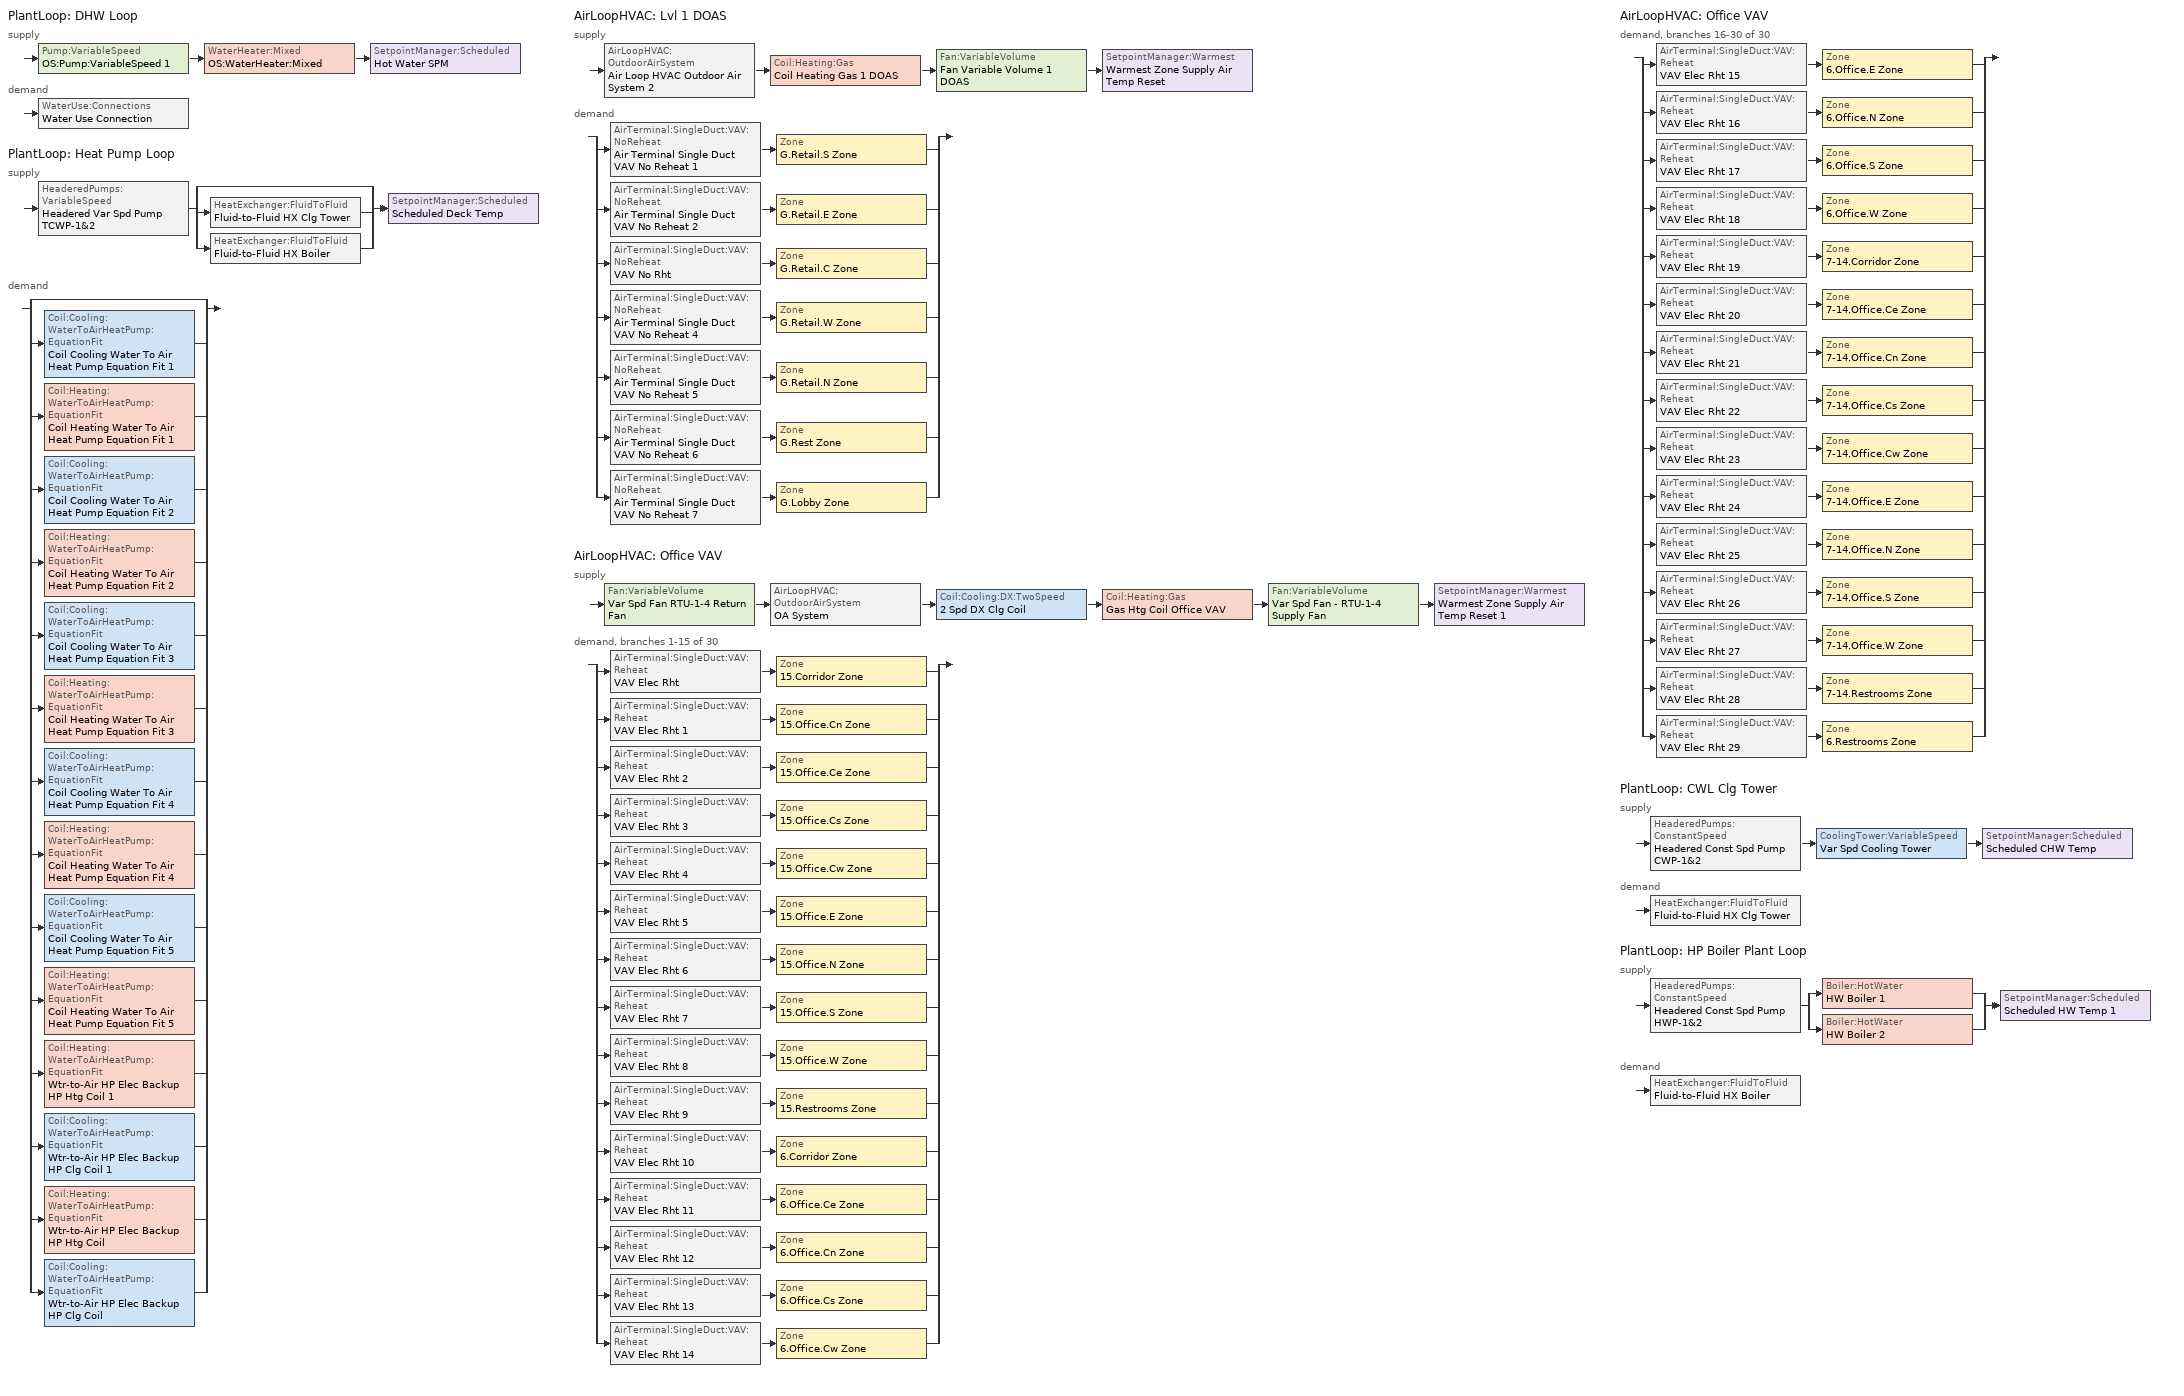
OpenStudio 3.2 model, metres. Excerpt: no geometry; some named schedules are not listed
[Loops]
PlantLoop 'DHW Loop'
 supply: Pump:VariableSpeed 'OS:Pump:VariableSpeed 1' > WaterHeater:Mixed 'OS:WaterHeater:Mixed' > SetpointManager:Scheduled 'Hot Water SPM'
 demand: WaterUse:Connections 'Water Use Connection'
PlantLoop 'Heat Pump Loop'
 supply: HeaderedPumps:VariableSpeed 'Headered Var Spd Pump TCWP-1&2' > split
  | bypass
  | HeatExchanger:FluidToFluid 'Fluid-to-Fluid HX Clg Tower'
  | HeatExchanger:FluidToFluid 'Fluid-to-Fluid HX Boiler'
  join > SetpointManager:Scheduled 'Scheduled Deck Temp'
 demand: split
  | bypass
  | Coil:Cooling:WaterToAirHeatPump:EquationFit 'Coil Cooling Water To Air Heat Pump Equation Fit 1'
  | Coil:Heating:WaterToAirHeatPump:EquationFit 'Coil Heating Water To Air Heat Pump Equation Fit 1'
  | Coil:Cooling:WaterToAirHeatPump:EquationFit 'Coil Cooling Water To Air Heat Pump Equation Fit 2'
  | Coil:Heating:WaterToAirHeatPump:EquationFit 'Coil Heating Water To Air Heat Pump Equation Fit 2'
  | Coil:Cooling:WaterToAirHeatPump:EquationFit 'Coil Cooling Water To Air Heat Pump Equation Fit 3'
  | Coil:Heating:WaterToAirHeatPump:EquationFit 'Coil Heating Water To Air Heat Pump Equation Fit 3'
  | Coil:Cooling:WaterToAirHeatPump:EquationFit 'Coil Cooling Water To Air Heat Pump Equation Fit 4'
  | Coil:Heating:WaterToAirHeatPump:EquationFit 'Coil Heating Water To Air Heat Pump Equation Fit 4'
  | Coil:Cooling:WaterToAirHeatPump:EquationFit 'Coil Cooling Water To Air Heat Pump Equation Fit 5'
  | Coil:Heating:WaterToAirHeatPump:EquationFit 'Coil Heating Water To Air Heat Pump Equation Fit 5'
  | Coil:Heating:WaterToAirHeatPump:EquationFit 'Wtr-to-Air HP Elec Backup HP Htg Coil 1'
  | Coil:Cooling:WaterToAirHeatPump:EquationFit 'Wtr-to-Air HP Elec Backup HP Clg Coil 1'
  | Coil:Heating:WaterToAirHeatPump:EquationFit 'Wtr-to-Air HP Elec Backup HP Htg Coil'
  | Coil:Cooling:WaterToAirHeatPump:EquationFit 'Wtr-to-Air HP Elec Backup HP Clg Coil'
AirLoopHVAC 'Lvl 1 DOAS'
 supply: AirLoopHVAC:OutdoorAirSystem 'Air Loop HVAC Outdoor Air System 2' > Coil:Heating:Gas 'Coil Heating Gas 1 DOAS' > Fan:VariableVolume 'Fan Variable Volume 1 DOAS' > SetpointManager:Warmest 'Warmest Zone Supply Air Temp Reset'
 demand: split
  | AirTerminal:SingleDuct:VAV:NoReheat 'Air Terminal Single Duct VAV No Reheat 1' > Zone 'G.Retail.S Zone'
  | AirTerminal:SingleDuct:VAV:NoReheat 'Air Terminal Single Duct VAV No Reheat 2' > Zone 'G.Retail.E Zone'
  | AirTerminal:SingleDuct:VAV:NoReheat 'VAV No Rht' > Zone 'G.Retail.C Zone'
  | AirTerminal:SingleDuct:VAV:NoReheat 'Air Terminal Single Duct VAV No Reheat 4' > Zone 'G.Retail.W Zone'
  | AirTerminal:SingleDuct:VAV:NoReheat 'Air Terminal Single Duct VAV No Reheat 5' > Zone 'G.Retail.N Zone'
  | AirTerminal:SingleDuct:VAV:NoReheat 'Air Terminal Single Duct VAV No Reheat 6' > Zone 'G.Rest Zone'
  | AirTerminal:SingleDuct:VAV:NoReheat 'Air Terminal Single Duct VAV No Reheat 7' > Zone 'G.Lobby Zone'
AirLoopHVAC 'Office VAV'
 supply: Fan:VariableVolume 'Var Spd Fan RTU-1-4 Return Fan' > AirLoopHVAC:OutdoorAirSystem 'OA System' > Coil:Cooling:DX:TwoSpeed '2 Spd DX Clg Coil' > Coil:Heating:Gas 'Gas Htg Coil Office VAV' > Fan:VariableVolume 'Var Spd Fan - RTU-1-4 Supply Fan' > SetpointManager:Warmest 'Warmest Zone Supply Air Temp Reset 1'
 demand, branches 1-15 of 30: split
  | AirTerminal:SingleDuct:VAV:Reheat 'VAV Elec Rht' > Zone '15.Corridor Zone'
  | AirTerminal:SingleDuct:VAV:Reheat 'VAV Elec Rht 1' > Zone '15.Office.Cn Zone'
  | AirTerminal:SingleDuct:VAV:Reheat 'VAV Elec Rht 2' > Zone '15.Office.Ce Zone'
  | AirTerminal:SingleDuct:VAV:Reheat 'VAV Elec Rht 3' > Zone '15.Office.Cs Zone'
  | AirTerminal:SingleDuct:VAV:Reheat 'VAV Elec Rht 4' > Zone '15.Office.Cw Zone'
  | AirTerminal:SingleDuct:VAV:Reheat 'VAV Elec Rht 5' > Zone '15.Office.E Zone'
  | AirTerminal:SingleDuct:VAV:Reheat 'VAV Elec Rht 6' > Zone '15.Office.N Zone'
  | AirTerminal:SingleDuct:VAV:Reheat 'VAV Elec Rht 7' > Zone '15.Office.S Zone'
  | AirTerminal:SingleDuct:VAV:Reheat 'VAV Elec Rht 8' > Zone '15.Office.W Zone'
  | AirTerminal:SingleDuct:VAV:Reheat 'VAV Elec Rht 9' > Zone '15.Restrooms Zone'
  | AirTerminal:SingleDuct:VAV:Reheat 'VAV Elec Rht 10' > Zone '6.Corridor Zone'
  | AirTerminal:SingleDuct:VAV:Reheat 'VAV Elec Rht 11' > Zone '6.Office.Ce Zone'
  | AirTerminal:SingleDuct:VAV:Reheat 'VAV Elec Rht 12' > Zone '6.Office.Cn Zone'
  | AirTerminal:SingleDuct:VAV:Reheat 'VAV Elec Rht 13' > Zone '6.Office.Cs Zone'
  | AirTerminal:SingleDuct:VAV:Reheat 'VAV Elec Rht 14' > Zone '6.Office.Cw Zone'
AirLoopHVAC 'Office VAV'
 demand, branches 16-30 of 30: split
  | AirTerminal:SingleDuct:VAV:Reheat 'VAV Elec Rht 15' > Zone '6.Office.E Zone'
  | AirTerminal:SingleDuct:VAV:Reheat 'VAV Elec Rht 16' > Zone '6.Office.N Zone'
  | AirTerminal:SingleDuct:VAV:Reheat 'VAV Elec Rht 17' > Zone '6.Office.S Zone'
  | AirTerminal:SingleDuct:VAV:Reheat 'VAV Elec Rht 18' > Zone '6.Office.W Zone'
  | AirTerminal:SingleDuct:VAV:Reheat 'VAV Elec Rht 19' > Zone '7-14.Corridor Zone'
  | AirTerminal:SingleDuct:VAV:Reheat 'VAV Elec Rht 20' > Zone '7-14.Office.Ce Zone'
  | AirTerminal:SingleDuct:VAV:Reheat 'VAV Elec Rht 21' > Zone '7-14.Office.Cn Zone'
  | AirTerminal:SingleDuct:VAV:Reheat 'VAV Elec Rht 22' > Zone '7-14.Office.Cs Zone'
  | AirTerminal:SingleDuct:VAV:Reheat 'VAV Elec Rht 23' > Zone '7-14.Office.Cw Zone'
  | AirTerminal:SingleDuct:VAV:Reheat 'VAV Elec Rht 24' > Zone '7-14.Office.E Zone'
  | AirTerminal:SingleDuct:VAV:Reheat 'VAV Elec Rht 25' > Zone '7-14.Office.N Zone'
  | AirTerminal:SingleDuct:VAV:Reheat 'VAV Elec Rht 26' > Zone '7-14.Office.S Zone'
  | AirTerminal:SingleDuct:VAV:Reheat 'VAV Elec Rht 27' > Zone '7-14.Office.W Zone'
  | AirTerminal:SingleDuct:VAV:Reheat 'VAV Elec Rht 28' > Zone '7-14.Restrooms Zone'
  | AirTerminal:SingleDuct:VAV:Reheat 'VAV Elec Rht 29' > Zone '6.Restrooms Zone'
PlantLoop 'CWL Clg Tower'
 supply: HeaderedPumps:ConstantSpeed 'Headered Const Spd Pump CWP-1&2' > CoolingTower:VariableSpeed 'Var Spd Cooling Tower' > SetpointManager:Scheduled 'Scheduled CHW Temp'
 demand: HeatExchanger:FluidToFluid 'Fluid-to-Fluid HX Clg Tower'
PlantLoop 'HP Boiler Plant Loop'
 supply: HeaderedPumps:ConstantSpeed 'Headered Const Spd Pump HWP-1&2' > split
  | Boiler:HotWater 'HW Boiler 1'
  | Boiler:HotWater 'HW Boiler 2'
  join > SetpointManager:Scheduled 'Scheduled HW Temp 1'
 demand: HeatExchanger:FluidToFluid 'Fluid-to-Fluid HX Boiler'
[WaterUse:Connections]
Water Use Connection: Water Use Equipment Name 1=DHW Equipment
[WaterUse:Equipment]
DHW Equipment: Water Use Equipment Definition=DHW Equipment Load; Flow Rate Fraction Schedule=DHW Flow Rate Sch
[WaterUse:Equipment:Definition]
DHW Equipment Load: Peak Flow Rate {m3/s}=0.000331307; Target Temperature Schedule=DHW Setpoint Sch; Sensible Fraction Schedule=DHW Sensible Sch; Latent Fraction Schedule=DHW Latent Sch
[PlantLoop] Glycol Concentration=0; Plant Loop Volume {m3}=Autocalculate; Load Distribution Scheme=Optimal
DHW Loop; CWL Clg Tower: 
Heat Pump Loop: Fluid Type=Water; Maximum Loop Temperature {C}=80; Minimum Loop Temperature {C}=5
HP Boiler Plant Loop: Fluid Type=Water
[Sizing:Plant] Sizing Option=NonCoincident; Zone Timesteps in Averaging Window=1; Coincident Sizing Factor Mode=None
Name | Loop Type | Design Loop Exit Temperature {C} | Loop Design Temperature Difference {deltaC}
DHW Loop; HP Boiler Plant Loop | Heating | 82 | 11
Heat Pump Loop; CWL Clg Tower | Condenser | 32.2222 | 5.55556
[SetpointManager:Scheduled] Control Variable=Temperature
Name | Schedule
Hot Water SPM | DHW Setpoint Sch
Scheduled Deck Temp | New HP-Loop-Temp-Schedule
Scheduled CHW Temp | New HP-Loop-Clg-Temp-Schedule
Scheduled HW Temp 1 | New HP-Loop-Htg-Temp-Schedule
[WaterHeater:Mixed]
OS:WaterHeater:Mixed: Tank Volume {m3}=0.908499; Setpoint Temperature Schedule=Water Heater Setpoint Temperature; Deadband Temperature Difference {deltaC}=2; Maximum Temperature Limit {C}=82.22; Heater Control Type=Cycle; Heater Maximum Capacity {W}=48000.4; Heater Fuel Type=Electricity; Heater Thermal Efficiency=0.8; Off Cycle Parasitic Fuel Consumption Rate {W}=20; Off Cycle Parasitic Fuel Type=NaturalGas; Off Cycle Parasitic Heat Fraction to Tank=0.8; On Cycle Parasitic Fuel Type=NaturalGas; Ambient Temperature Indicator=Schedule; Ambient Temperature Schedule=Water Heater Ambient Temperature; Off Cycle Loss Coefficient to Ambient Temperature {W/K}=6; On Cycle Loss Coefficient to Ambient Temperature {W/K}=6; Use Side Effectiveness=1; Source Side Effectiveness=1; Use Side Design Flow Rate {m3/s}=autosize; Source Side Design Flow Rate {m3/s}=autosize; Indirect Water Heating Recovery Time {hr}=1.5; Source Side Flow Control Mode=IndirectHeatPrimarySetpoint
[WaterHeater:Sizing]
OS:WaterHeater:Mixed: Design Mode=PeakDraw; Time Storage Can Meet Peak Draw {hr}=0.538503; Time for Tank Recovery {hr}=0; Nominal Tank Volume for Autosizing Plant Connections {m3}=1
[Pump:VariableSpeed]
OS:Pump:VariableSpeed 1: Skin Loss Radiative Fraction=0.5; Design Power Sizing Method=PowerPerFlowPerPressure; Design Electric Power per Unit Flow Rate {W/(m3/s)}=348701.1; Design Shaft Power per Unit Flow Rate per Unit Head {W-s/m3-Pa}=1.28205; Design Minimum Flow Rate Fraction=0
[Sizing:Zone] Zone Cooling Design Supply Air Temperature Input Method=SupplyAirTemperature; Zone Cooling Design Supply Air Temperature {C}=14; Zone Cooling Design Supply Air Temperature Difference {deltaC}=11.11; Zone Heating Design Supply Air Temperature Input Method=SupplyAirTemperature; Zone Heating Design Supply Air Temperature {C}=40; Zone Heating Design Supply Air Temperature Difference {deltaC}=11.11; Zone Cooling Design Supply Air Humidity Ratio {kg-H2O/kg-air}=0.0085; Zone Heating Design Supply Air Humidity Ratio {kg-H2O/kg-air}=0.008; Cooling Design Air Flow Method=DesignDay; Heating Design Air Flow Method=DesignDay; Account for Dedicated Outdoor Air System=No; Dedicated Outdoor Air System Control Strategy=NeutralSupplyAir; Dedicated Outdoor Air Low Setpoint Temperature for Design {C}=Autosize; Dedicated Outdoor Air High Setpoint Temperature for Design {C}=Autosize; Design Zone Air Distribution Effectiveness in Cooling Mode=1; Design Zone Air Distribution Effectiveness in Heating Mode=0.8
Name | Cooling Design Air Flow Rate {m3/s} | Cooling Minimum Air Flow per Zone Floor Area {m3/s-m2} | Heating Design Air Flow Rate {m3/s} | Heating Maximum Air Flow per Zone Floor Area {m3/s-m2} | Heating Maximum Air Flow {m3/s}
6.Office.S Zone; G.Retail.N Zone; 6.Restrooms Zone; 6.Office.Cn Zone; 6.Office.E Zone; 7-14.Office.Cn Zone; 15.Office.S Zone; 15.Office.Cn Zone; 7-14.Office.W Zone; 15.Office.Cw Zone; 7-14.Office.Cw Zone; 7-14.Corridor Zone; 7-14.Office.Ce Zone; 15.Office.W Zone; 6.Office.Ce Zone; 7-14.Office.Cs Zone; 7-14.Office.E Zone; 6.Office.N Zone; G.Retail.W Zone; 15.Office.Ce Zone; 15.Office.N Zone; G.Retail.S Zone; 7-14.Office.S Zone; 15.Office.Cs Zone; 5.Parking.S Zone; L1.Corridor Zone; G.Stairs.NW Zone; 7-14.Restrooms Zone; 2-4.Storage.E Zone; G.Rest Zone; 5.Stairs.S Zone; G.Ele.E Zone; 2-4.Stairs.NW Zone; G.Lobby Zone; 5.Ele.E Zone; L1.Mech Zone; L1.Stair.SE Zone; G.Ele.W Zone; L1.Stair.N Zone; 5.Parking.N Zone; G.Generator Zone; 6.Corridor Zone; G.Retail.E Zone; 6.Ele.W Zone; L1.Stair.S Zone; 2-4.Stairs.SW Zone; 7-14.Stairs.W Zone; 15.Stairs.W Zone; 5.Stairs.NW Zone; 7-14.Stairs.C Zone; 6.Office.W Zone; L1.Ele.E Zone; 7-14.Office.N Zone; 6.Stairs.W Zone; 15.Office.E Zone; L1.Parking.C Zone; 5.Mech Zone; 2-4.Stairs.N Zone; G.Mech.E Zone; 15.Restrooms Zone; L1.Ele.W Zone; 6.Office.Cs Zone; L1.Parking.S Zone; 5.Stairs.SW Zone; 6.Stairs.C Zone; G.Retail.C Zone; L1.Office Zone; 6.Stairs.E Zone; 5.Stairs.N Zone; 2-4.Parking.C Zone; 7-14.Ele.E Zone; 6.Office.Cw Zone; L1.Storage Zone; 2-4.ELE.W Zone
15.Corridor Zone | 0 | 0.000762 | 0 | 0.002032 | 0.141576
[Zone equipment]
6.Office.S Zone: VAV Elec Rht 17
G.Retail.N Zone: Air Terminal Single Duct VAV No Reheat 5, Zone HVAC Water To Air Heat Pump 2
6.Restrooms Zone: VAV Elec Rht 29
5.Ele.W Zone: 5.Ele.W Zone Unit Heater
6.Office.Cn Zone: VAV Elec Rht 12
5.Corridor Zone: CV Unit Heater Elec 3
6.Office.E Zone: VAV Elec Rht 15
7-14.Stairs.E Zone: 7-14.Stairs.E Zone Unit Heater
15.Ele.W Zone: 15.Ele.W Zone Unit Heater
2-4.Mech Zone: 2-4.Mech Zone Unit Heater
15.Mech Zone: 15.Mech Zone Unit Heater
7-14.Office.Cn Zone: VAV Elec Rht 21
L1.Stair.NW Zone: L1.Stair.NW Zone Unit Heater
15.Office.S Zone: VAV Elec Rht 7
1.Stairs.N Zone: 1.Stairs.N Zone Unit Heater
G.Stairs.SW Zone: G.Stairs.SW Zone Unit Heater
15.Office.Cn Zone: VAV Elec Rht 1
7-14.Office.W Zone: VAV Elec Rht 27
15.Office.Cw Zone: VAV Elec Rht 4
15.Ele.E Zone: 15.Ele.E Zone Unit Heater
2-4.Stairs.SE Zone: 2-4.Stairs.SE Zone Unit Heater
5.Stairs.SE Zone: 5.Stairs.SE Zone Unit Heater
7-14.Office.Cw Zone: VAV Elec Rht 23
7-14.Ele.W Zone: 7-14.Ele.W Zone Unit Heater
5.Storage.W Zone: 5.Storage.W Zone Unit Heater
7-14.Corridor Zone: VAV Elec Rht 19
7-14.Office.Ce Zone: VAV Elec Rht 20
15.Office.W Zone: VAV Elec Rht 8
7-14.Mech Zone: 7-14.Mech Zone Unit Heater
L1.Stair.SW Zone: L1.Stair.SW Zone Unit Heater
G.Mech.W Zone: G.Mech.W Zone Unit Heater
2-4.Ele.E Zone: 2-4.Ele.E Zone Unit Heater
6.Office.Ce Zone: VAV Elec Rht 11
1.Stairs.NW Zone: 1.Stairs.NW Zone Unit Heater
7-14.Office.Cs Zone: VAV Elec Rht 22
G.Loading Zone: G.Loading Zone Unit Heater
7-14.Office.E Zone: VAV Elec Rht 24
6.Ele.E Zone: 6.Ele.E Zone Unit Heater
5.Storage.E Zone: 5.Storage.E Zone Unit Heater
6.Office.N Zone: VAV Elec Rht 16
2-4.Stairs.S Zone: 2-4.Stairs.S Zone Unit Heater
L1.Parking.N Zone: Zone Exhaust Fan Parking N
G.Retail.W Zone: Air Terminal Single Duct VAV No Reheat 4, Zone HVAC Water To Air Heat Pump 3
G.Stairs.SE Zone: G.Stairs.SE Zone Unit Heater
15.Corridor Zone: VAV Elec Rht
6.Mech Zone: 6.Mech Zone Unit Heater
15.Office.Ce Zone: VAV Elec Rht 2
15.Office.N Zone: VAV Elec Rht 6
G.Stairs.S Zone: CV Unit Heater Elec 2
G.Retail.S Zone: Air Terminal Single Duct VAV No Reheat 1, Zone HVAC Water To Air Heat Pump 4
G.Stairs.N Zone: G.Stairs.N Zone Unit Heater
15.Stairs.S Zone: 15.Stairs.S Zone Unit Heater
2-4.Corridor Zone: CV Unit Heater Elec 4
2-4.Storage.W Zone: 2-4.Storage.W Zone Unit Heater
7-14.Office.S Zone: VAV Elec Rht 26
15.Office.Cs Zone: VAV Elec Rht 3
15.Stairs.E Zone: 15.Stairs.E Zone Unit Heater
L1.Corridor Zone: CV Unit Heater Elec 1
G.Stairs.NW Zone: G.Stairs.NW Zone Unit Heater
7-14.Restrooms Zone: VAV Elec Rht 28
2-4.Storage.E Zone: 2-4.Storage.E Zone Unit Heater
G.Rest Zone: Wtr-to-Air HP Elec Backup Back of House, Air Terminal Single Duct VAV No Reheat 6
5.Stairs.S Zone: 5.Stairs.S Zone Unit Heater
G.Ele.E Zone: G.Ele.E Zone Unit Heater
2-4.Stairs.NW Zone: 2-4.Stairs.NW Zone Unit Heater
G.Lobby Zone: Wtr-to-Air HP Elec Backup Lobby, Air Terminal Single Duct VAV No Reheat 7
5.Ele.E Zone: 5.Ele.E Zone Unit Heater
L1.Mech Zone: L1.Mech Zone Unit Heater
L1.Stair.SE Zone: L1.Stair.SE Zone Unit Heater
G.Ele.W Zone: G.Ele.W Zone Unit Heater
L1.Stair.N Zone: L1.Stair.N Zone Unit Heater
G.Generator Zone: G.Generator Zone Unit Heater
6.Corridor Zone: VAV Elec Rht 10
G.Retail.E Zone: Air Terminal Single Duct VAV No Reheat 2, Zone HVAC Water To Air Heat Pump 5
6.Ele.W Zone: 6.Ele.W Zone Unit Heater
L1.Stair.S Zone: L1.Stair.S Zone Unit Heater
2-4.Stairs.SW Zone: 2-4.Stairs.SW Zone Unit Heater
7-14.Stairs.W Zone: 7-14.Stairs.W Zone Unit Heater
15.Stairs.W Zone: 15.Stairs.W Zone Unit Heater
5.Stairs.NW Zone: 5.Stairs.NW Zone Unit Heater
7-14.Stairs.C Zone: 7-14.Stairs.C Zone Unit Heater
6.Office.W Zone: VAV Elec Rht 18
L1.Ele.E Zone: L1.Ele.E Zone Unit Heater
7-14.Office.N Zone: VAV Elec Rht 25
6.Stairs.W Zone: 6.Stairs.W Zone Unit Heater
15.Office.E Zone: VAV Elec Rht 5
L1.Parking.C Zone: Zone Exhaust Fan Parking C
5.Mech Zone: 5.Mech Zone Unit Heater
2-4.Stairs.N Zone: 2-4.Stairs.N Zone Unit Heater
G.Mech.E Zone: G.Mech.E Zone Unit Heater
15.Restrooms Zone: VAV Elec Rht 9
L1.Ele.W Zone: L1.Ele.W Zone Unit Heater
6.Office.Cs Zone: VAV Elec Rht 13
L1.Parking.S Zone: Zone Exhaust Fan Parking S
5.Stairs.SW Zone: 5.Stairs.SW Zone Unit Heater
6.Stairs.C Zone: 6.Stairs.C Zone Unit Heater
G.Retail.C Zone: Zone HVAC Water To Air Heat Pump 1, VAV No Rht
L1.Office Zone: CV Unit Heater Elec
6.Stairs.E Zone: 6.Stairs.E Zone Unit Heater
5.Stairs.N Zone: 5.Stairs.N Zone Unit Heater
7-14.Ele.E Zone: 7-14.Ele.E Zone Unit Heater
6.Office.Cw Zone: VAV Elec Rht 14
L1.Storage Zone: L1.Storage Zone Unit Heater
2-4.ELE.W Zone: 2-4.ELE.W Zone Unit Heater
[Fan:ZoneExhaust] Fan Total Efficiency=0.6; Pressure Rise {Pa}=373.633; Flow Fraction Schedule=Parking Garage Exhaust Fan Sch; System Availability Manager Coupling Mode=Decoupled
Name | Maximum Flow Rate {m3/s}
Zone Exhaust Fan Parking N | 28.3168
Zone Exhaust Fan Parking S | 7.07921
Zone Exhaust Fan Parking C | 10.6188
[Fan:ConstantVolume] Availability Schedule=Always On Discrete; Pressure Rise {Pa}=373.6; Maximum Flow Rate {m3/s}=AutoSize
Fan Constant Volume 31; Fan Constant Volume 32; Fan Constant Volume 33; Fan Constant Volume 34; Fan Constant Volume 35; Fan Constant Volume 36; Fan Constant Volume 37; Fan Constant Volume 38; Fan Constant Volume 39; Fan Constant Volume 40; Fan Constant Volume 41; Fan Constant Volume 42; Fan Constant Volume 43; Fan Constant Volume 44; Fan Constant Volume 45; Fan Constant Volume 46; Fan Constant Volume 47; Fan Constant Volume 48; Fan Constant Volume 49; Fan Constant Volume 50; Fan Constant Volume 51; Fan Constant Volume 52; Fan Constant Volume 53; Fan Constant Volume 54; Fan Constant Volume 55; Fan Constant Volume 56; Fan Constant Volume 57; Fan Constant Volume 58; Fan Constant Volume 59; Fan Constant Volume 60; Fan Constant Volume 61; Fan Constant Volume 62; Fan Constant Volume 63; Fan Constant Volume 64; Fan Constant Volume 65; Fan Constant Volume 66; Fan Constant Volume 67; Fan Constant Volume 68; Fan Constant Volume 69; Fan Constant Volume 70; Fan Constant Volume 71; Fan Constant Volume 72; Fan Constant Volume 73; Fan Constant Volume 74; Fan Constant Volume 75; Fan Constant Volume 76; Fan Constant Volume 77; Fan Constant Volume 78
[Coil:Heating:Electric]
Name | Availability Schedule
Coil Heating Electric 81; Coil Heating Electric 82; Coil Heating Electric 83; Coil Heating Electric 84; Coil Heating Electric 85 | Always On Discrete
Wtr-to-Air HP Elec Backup Coil; Wtr-to-Air HP Elec Backup Coil 1; VAV Elec Rht Coil; VAV Elec Rht Coil 1; VAV Elec Rht Coil 2; VAV Elec Rht Coil 3; VAV Elec Rht Coil 4; VAV Elec Rht Coil 5; VAV Elec Rht Coil 6; VAV Elec Rht Coil 7; VAV Elec Rht Coil 8; VAV Elec Rht Coil 9; VAV Elec Rht Coil 10; VAV Elec Rht Coil 11; VAV Elec Rht Coil 12; VAV Elec Rht Coil 13; VAV Elec Rht Coil 14; VAV Elec Rht Coil 15; VAV Elec Rht Coil 16; VAV Elec Rht Coil 17; VAV Elec Rht Coil 18; VAV Elec Rht Coil 19; VAV Elec Rht Coil 20; VAV Elec Rht Coil 21; VAV Elec Rht Coil 22; VAV Elec Rht Coil 23; VAV Elec Rht Coil 24; VAV Elec Rht Coil 25; VAV Elec Rht Coil 26; VAV Elec Rht Coil 27; VAV Elec Rht Coil 28; VAV Elec Rht Coil 29 | Always On Discrete 1
[AirLoopHVAC] Design Return Air Flow Fraction of Supply Air Flow=1
Name | Availability Schedule | Design Supply Air Flow Rate {m3/s}
Lvl 1 DOAS | Retail DOAS Sch | 2.31254
Office VAV | Min OA Sch | 141.584
[Sizing:System] Central Heating Maximum System Air Flow Ratio=0.3; Preheat Design Temperature {C}=7; Preheat Design Humidity Ratio {kg-H2O/kg-Air}=0.008; Precool Design Temperature {C}=12.8; Precool Design Humidity Ratio {kg-H2O/kg-Air}=0.008; Central Cooling Design Supply Air Temperature {C}=12.8; Sizing Option=NonCoincident; 100% Outdoor Air in Cooling=Yes; 100% Outdoor Air in Heating=Yes; Central Cooling Design Supply Air Humidity Ratio {kg-H2O/kg-Air}=0.0085; Central Heating Design Supply Air Humidity Ratio {kg-H2O/kg-Air}=0.008; Cooling Design Air Flow Method=DesignDay; Cooling Design Air Flow Rate {m3/s}=0; Heating Design Air Flow Method=DesignDay; Heating Design Air Flow Rate {m3/s}=0; Zone Maximum Outdoor Air Fraction=1; Cooling Supply Air Flow Rate Per Floor Area {m3/s-m2}=0.00996765; Cooling Fraction of Autosized Cooling Supply Air Flow Rate=1; Cooling Supply Air Flow Rate Per Unit Cooling Capacity {m3/s-W}=3.94755e-05; Heating Supply Air Flow Rate Per Floor Area {m3/s-m2}=0.00996765; Heating Fraction of Autosized Heating Supply Air Flow Rate=1; Heating Fraction of Autosized Cooling Supply Air Flow Rate=1; Heating Supply Air Flow Rate Per Unit Heating Capacity {m3/s-W}=3.15882e-05; Cooling Design Capacity Method=CoolingDesignCapacity; Cooling Design Capacity {W}=Autosize; Cooling Design Capacity Per Floor Area {W/m2}=234.7; Fraction of Autosized Cooling Design Capacity=1; Heating Design Capacity Method=HeatingDesignCapacity; Heating Design Capacity {W}=Autosize; Heating Design Capacity Per Floor Area {W/m2}=157; Fraction of Autosized Heating Design Capacity=1; Central Cooling Capacity Control Method=OnOff
Name | Type of Load to Size On | Design Outdoor Air Flow Rate {m3/s} | Central Heating Design Supply Air Temperature {C} | System Outdoor Air Method
Lvl 1 DOAS | VentilationRequirement | 2.31254 | 40 | VentilationRateProcedure
Office VAV | Sensible | 28.3168 | 16.7 | ZoneSum
[Fan:VariableVolume] Fan Power Minimum Flow Rate Input Method=FixedFlowRate; Fan Power Minimum Air Flow Rate {m3/s}=0; Motor In Airstream Fraction=1; Fan Power Coefficient 1=0.0407599; Fan Power Coefficient 2=0.088045; Fan Power Coefficient 3=-0.0729261; Fan Power Coefficient 4=0.94374; Fan Power Coefficient 5=0
Name | Availability Schedule | Fan Total Efficiency | Pressure Rise {Pa} | Maximum Flow Rate {m3/s} | Fan Power Minimum Flow Fraction | Motor Efficiency | Fan Efficiency
Fan Variable Volume 1 DOAS | Always On Discrete | 0.69 | 912.577 | 2.31254 | 0.6 | 0.9
Var Spd Fan - RTU-1-4 Supply Fan | Always On Discrete 1 |  | 1487.31 | 141.584 | 0 | 0.93 | 0.6045
Var Spd Fan RTU-1-4 Return Fan | Always On Discrete 1 |  | 525.154 | Autosize | 0 | 0.93 | 0.6045
[Coil:Heating:Gas] Gas Burner Efficiency=0.8; Parasitic Electric Load {W}=0; Parasitic Gas Load {W}=0
Name | Availability Schedule | Nominal Capacity {W}
Coil Heating Gas 1 DOAS | Always On Discrete | 117228
Gas Htg Coil Office VAV | Always On Discrete 1 | 1.50052e+06
[Controller:OutdoorAir] Economizer Control Type=FixedDryBulb; Economizer Control Action Type=ModulateFlow; Economizer Maximum Limit Dry-Bulb Temperature {C}=23.8889; Economizer Maximum Limit Enthalpy {J/kg}=64000; Economizer Minimum Limit Dry-Bulb Temperature {C}=-100; Lockout Type=NoLockout; Minimum Limit Type=FixedMinimum; High Humidity Control=No; Heat Recovery Bypass Control Type=BypassWhenOAFlowGreaterThanMinimum
Name | Minimum Outdoor Air Flow Rate {m3/s} | Maximum Outdoor Air Flow Rate {m3/s} | Minimum Fraction of Outdoor Air Schedule | Maximum Fraction of Outdoor Air Schedule | Controller Mechanical Ventilation | Minimum Outdoor Air Schedule
Controller Outdoor Air 1 | 2.31254 | 2.31254 | Always On Discrete | Always On Discrete | Controller Mechanical Ventilation 2
Outdoor Air Controller Office VAV | 28.3168 | 141.584 |  |  | Controller Mechanical Ventilation 1 | Min OA Sch
[Controller:MechanicalVentilation] System Outdoor Air Method=ZoneSum
Name | Availability Schedule | Demand Controlled Ventilation
Controller Mechanical Ventilation 2 | Always On Discrete | No
Controller Mechanical Ventilation 1 | Always On Discrete 1
[AirLoopHVAC:OutdoorAirSystem]
Name | Controller
Air Loop HVAC Outdoor Air System 2 | Controller Outdoor Air 1
OA System | Outdoor Air Controller Office VAV
[AirTerminal:SingleDuct:VAV:NoReheat] Maximum Air Flow Rate {m3/s}=autosize; Zone Minimum Air Flow Input Method=Constant; Constant Minimum Air Flow Fraction=0.3; Control For Outdoor Air=No
Name | Availability Schedule
Air Terminal Single Duct VAV No Reheat 1; Air Terminal Single Duct VAV No Reheat 2; Air Terminal Single Duct VAV No Reheat 4; Air Terminal Single Duct VAV No Reheat 5; Air Terminal Single Duct VAV No Reheat 6; Air Terminal Single Duct VAV No Reheat 7 | Always On Discrete
VAV No Rht | Always On Discrete 1
[Fan:OnOff] Motor In Airstream Fraction=1
Name | Availability Schedule | Fan Total Efficiency | Pressure Rise {Pa} | Maximum Flow Rate {m3/s} | Motor Efficiency | Fan Power Ratio Function of Speed Ratio Curve | Fan Efficiency Ratio Function of Speed Ratio Curve
Fan On Off 1 | Always On Discrete | 0.75 | 485.723 | autosize | 0.9 | Fan On Off Power Curve | Fan On Off Efficiency Curve
Fan On Off 2 | Always On Discrete | 0.75 | 485.723 | autosize | 0.9 | Fan On Off Power Curve 1 | Fan On Off Efficiency Curve 1
Fan On Off 3 | Always On Discrete | 0.75 | 485.723 | autosize | 0.9 | Fan On Off Power Curve 2 | Fan On Off Efficiency Curve 2
Fan On Off 4 | Always On Discrete | 0.75 | 485.723 | autosize | 0.9 | Fan On Off Power Curve 3 | Fan On Off Efficiency Curve 3
Fan On Off 5 | Always On Discrete | 0.75 | 485.723 | autosize | 0.9 | Fan On Off Power Curve 4 | Fan On Off Efficiency Curve 4
Wtr-to-Air HP Elec Backup Fan On Off | Always On Discrete 1 | 0.6045 | 607.777 | 4.24753 | 0.8 | Curve Exponent 1 | Curve Cubic 1
Wtr-to-Air HP Elec Backup Fan On Off 1 | Always On Discrete 1 | 0.6045 | 829.466 | 1.69901 | 0.8 | Curve Exponent 2 | Curve Cubic 2
[Coil:Cooling:WaterToAirHeatPump:EquationFit]
Name | Rated Cooling Coefficient of Performance {W/W} | Total Cooling Capacity Curve | Sensible Cooling Capacity Curve | Cooling Power Consumption Curve | Rated Air Flow Rate {m3/s} | Rated Total Cooling Capacity {W} | Rated Sensible Cooling Capacity {W}
Coil Cooling Water To Air Heat Pump Equation Fit 1 | 3.517 | Coil Cooling Water To Air Heat Pump Equation Fit 1 TotCoolCapCurve | Coil Cooling Water To Air Heat Pump Equation Fit 1 SensCoolCapCurve | Coil Cooling Water To Air Heat Pump Equation Fit 1 CoolPowCurve
Coil Cooling Water To Air Heat Pump Equation Fit 2 | 3.517 | Coil Cooling Water To Air Heat Pump Equation Fit 2 TotCoolCapCurve | Coil Cooling Water To Air Heat Pump Equation Fit 2 SensCoolCapCurve | Coil Cooling Water To Air Heat Pump Equation Fit 2 CoolPowCurve
Coil Cooling Water To Air Heat Pump Equation Fit 3 | 3.517 | Coil Cooling Water To Air Heat Pump Equation Fit 3 TotCoolCapCurve | Coil Cooling Water To Air Heat Pump Equation Fit 3 SensCoolCapCurve | Coil Cooling Water To Air Heat Pump Equation Fit 3 CoolPowCurve
Coil Cooling Water To Air Heat Pump Equation Fit 4 | 3.517 | Coil Cooling Water To Air Heat Pump Equation Fit 4 TotCoolCapCurve | Coil Cooling Water To Air Heat Pump Equation Fit 4 SensCoolCapCurve | Coil Cooling Water To Air Heat Pump Equation Fit 4 CoolPowCurve | Autosize | 263764
Coil Cooling Water To Air Heat Pump Equation Fit 5 | 3.517 | Coil Cooling Water To Air Heat Pump Equation Fit 5 TotCoolCapCurve | Coil Cooling Water To Air Heat Pump Equation Fit 5 SensCoolCapCurve | Coil Cooling Water To Air Heat Pump Equation Fit 5 CoolPowCurve
Wtr-to-Air HP Elec Backup HP Clg Coil | 4.37 | Wtr-to-Air HP Elec Backup HP Clg Coil TotCoolCapCurve | Wtr-to-Air HP Elec Backup HP Clg Coil SensCoolCapCurve | Wtr-to-Air HP Elec Backup HP Clg Coil CoolPowCurve | 4.24753 | 77845.5 | 62336.2
Wtr-to-Air HP Elec Backup HP Clg Coil 1 | 4.37 | Wtr-to-Air HP Elec Backup HP Clg Coil 1 TotCoolCapCurve | Wtr-to-Air HP Elec Backup HP Clg Coil 1 SensCoolCapCurve | Wtr-to-Air HP Elec Backup HP Clg Coil 1 CoolPowCurve | 1.69901 | 30332.9 | 28662.4
[Coil:Heating:WaterToAirHeatPump:EquationFit]
Name | Rated Heating Coefficient of Performance {W/W} | Heating Capacity Curve | Heating Power Consumption Curve | Rated Air Flow Rate {m3/s} | Rated Heating Capacity {W}
Coil Heating Water To Air Heat Pump Equation Fit 1 | 4.2 | Coil Heating Water To Air Heat Pump Equation Fit 1 HeatCapCurve | Coil Heating Water To Air Heat Pump Equation Fit 1 HeatPowCurve
Coil Heating Water To Air Heat Pump Equation Fit 2 | 4.2 | Coil Heating Water To Air Heat Pump Equation Fit 2 HeatCapCurve | Coil Heating Water To Air Heat Pump Equation Fit 2 HeatPowCurve
Coil Heating Water To Air Heat Pump Equation Fit 3 | 4.2 | Coil Heating Water To Air Heat Pump Equation Fit 3 HeatCapCurve | Coil Heating Water To Air Heat Pump Equation Fit 3 HeatPowCurve
Coil Heating Water To Air Heat Pump Equation Fit 4 | 4.2 | Coil Heating Water To Air Heat Pump Equation Fit 4 HeatCapCurve | Coil Heating Water To Air Heat Pump Equation Fit 4 HeatPowCurve | Autosize
Coil Heating Water To Air Heat Pump Equation Fit 5 | 4.2 | Coil Heating Water To Air Heat Pump Equation Fit 5 HeatCapCurve | Coil Heating Water To Air Heat Pump Equation Fit 5 HeatPowCurve
Wtr-to-Air HP Elec Backup HP Htg Coil | 4.5 | Wtr-to-Air HP Elec Backup HP Htg Coil HeatCapCurve | Wtr-to-Air HP Elec Backup HP Htg Coil HeatPowCurve | 4.24753 | 94427.5
Wtr-to-Air HP Elec Backup HP Htg Coil 1 | 4.5 | Wtr-to-Air HP Elec Backup HP Htg Coil 1 HeatCapCurve | Wtr-to-Air HP Elec Backup HP Htg Coil 1 HeatPowCurve | 1.69901 | 43902
[ZoneHVAC:WaterToAirHeatPump] Outdoor Air Flow Rate During Cooling Operation {m3/s}=0; Outdoor Air Flow Rate During Heating Operation {m3/s}=0; Outdoor Air Flow Rate When No Cooling or Heating is Needed {m3/s}=0; Maximum Supply Air Temperature from Supplemental Heater {C}=Autosize
Name | Availability Schedule | Supply Air Flow Rate During Cooling Operation {m3/s} | Supply Air Flow Rate During Heating Operation {m3/s} | Supply Air Flow Rate When No Cooling or Heating is Needed {m3/s} | Supply Air Fan | Heating Coil | Cooling Coil | Supplemental Heating Coil | Maximum Cycling Rate {cycles/hr}
Zone HVAC Water To Air Heat Pump 1 | Always On Discrete | Autosize | Autosize | 0 | Fan On Off 1 | Coil Heating Water To Air Heat Pump Equation Fit 1 | Coil Cooling Water To Air Heat Pump Equation Fit 1 | Coil Heating Electric 81
Zone HVAC Water To Air Heat Pump 2 | Always On Discrete | Autosize | Autosize | 0 | Fan On Off 2 | Coil Heating Water To Air Heat Pump Equation Fit 2 | Coil Cooling Water To Air Heat Pump Equation Fit 2 | Coil Heating Electric 82
Zone HVAC Water To Air Heat Pump 3 | Always On Discrete | Autosize | Autosize | 0 | Fan On Off 3 | Coil Heating Water To Air Heat Pump Equation Fit 3 | Coil Cooling Water To Air Heat Pump Equation Fit 3 | Coil Heating Electric 83
Zone HVAC Water To Air Heat Pump 4 | Always On Discrete | Autosize | Autosize | Autosize | Fan On Off 4 | Coil Heating Water To Air Heat Pump Equation Fit 4 | Coil Cooling Water To Air Heat Pump Equation Fit 4 | Coil Heating Electric 84
Zone HVAC Water To Air Heat Pump 5 | Always On Discrete | Autosize | Autosize | 0 | Fan On Off 5 | Coil Heating Water To Air Heat Pump Equation Fit 5 | Coil Cooling Water To Air Heat Pump Equation Fit 5 | Coil Heating Electric 85
Wtr-to-Air HP Elec Backup Lobby | Always On Discrete 1 | 4.24753 | 4.24753 | 4.24753 | Wtr-to-Air HP Elec Backup Fan On Off | Wtr-to-Air HP Elec Backup HP Htg Coil | Wtr-to-Air HP Elec Backup HP Clg Coil | Wtr-to-Air HP Elec Backup Coil | 2.5
Wtr-to-Air HP Elec Backup Back of House | Always On Discrete 1 | 1.69901 | 1.69901 | 1.69901 | Wtr-to-Air HP Elec Backup Fan On Off 1 | Wtr-to-Air HP Elec Backup HP Htg Coil 1 | Wtr-to-Air HP Elec Backup HP Clg Coil 1 | Wtr-to-Air HP Elec Backup Coil 1
[SetpointManager:Warmest] Control Variable=Temperature; Maximum Setpoint Temperature {C}=18.3333; Strategy=MaximumTemperature
Name | Minimum Setpoint Temperature {C}
Warmest Zone Supply Air Temp Reset | 15.5556
Warmest Zone Supply Air Temp Reset 1 | 12.7778
[AirTerminal:SingleDuct:VAV:Reheat] Availability Schedule=Always On Discrete 1; Maximum Air Flow Rate {m3/s}=Autosize; Zone Minimum Air Flow Input Method=Constant; Constant Minimum Air Flow Fraction=0.3; Maximum Hot Water or Steam Flow Rate {m3/s}=Autosize; Minimum Hot Water or Steam Flow Rate {m3/s}=0; Convergence Tolerance=0.001; Damper Heating Action=Normal; Maximum Flow per Zone Floor Area During Reheat {m3/s-m2}=Autocalculate; Maximum Flow Fraction During Reheat=Autocalculate; Maximum Reheat Air Temperature {C}=35; Control For Outdoor Air=No
Name | Fixed Minimum Air Flow Rate {m3/s} | Reheat Coil
VAV Elec Rht | 0 | VAV Elec Rht Coil
VAV Elec Rht 1 | 0 | VAV Elec Rht Coil 1
VAV Elec Rht 2 | 0 | VAV Elec Rht Coil 2
VAV Elec Rht 3 | 0 | VAV Elec Rht Coil 3
VAV Elec Rht 4 | 0 | VAV Elec Rht Coil 4
VAV Elec Rht 5 | 0 | VAV Elec Rht Coil 5
VAV Elec Rht 6 | 0 | VAV Elec Rht Coil 6
VAV Elec Rht 7 | 0 | VAV Elec Rht Coil 7
VAV Elec Rht 8 | 0 | VAV Elec Rht Coil 8
VAV Elec Rht 9 | 0 | VAV Elec Rht Coil 9
VAV Elec Rht 10 | 0.235974 | VAV Elec Rht Coil 10
VAV Elec Rht 11 | 0 | VAV Elec Rht Coil 11
VAV Elec Rht 12 | 0 | VAV Elec Rht Coil 12
VAV Elec Rht 13 | 0 | VAV Elec Rht Coil 13
VAV Elec Rht 14 | 0 | VAV Elec Rht Coil 14
VAV Elec Rht 15 | 0 | VAV Elec Rht Coil 15
VAV Elec Rht 16 | 0 | VAV Elec Rht Coil 16
VAV Elec Rht 17 | 0 | VAV Elec Rht Coil 17
VAV Elec Rht 18 | 0 | VAV Elec Rht Coil 18
VAV Elec Rht 19 | 0.707921 | VAV Elec Rht Coil 19
VAV Elec Rht 20 | 0 | VAV Elec Rht Coil 20
VAV Elec Rht 21 | 0 | VAV Elec Rht Coil 21
VAV Elec Rht 22 | 0 | VAV Elec Rht Coil 22
VAV Elec Rht 23 | 0 | VAV Elec Rht Coil 23
VAV Elec Rht 24 | 0 | VAV Elec Rht Coil 24
VAV Elec Rht 25 | 0 | VAV Elec Rht Coil 25
VAV Elec Rht 26 | 0 | VAV Elec Rht Coil 26
VAV Elec Rht 27 | 0 | VAV Elec Rht Coil 27
VAV Elec Rht 28 | 0 | VAV Elec Rht Coil 28
VAV Elec Rht 29 | 0 | VAV Elec Rht Coil 29
[HeatExchanger:FluidToFluid] Loop Demand Side Design Flow Rate {m3/s}=autosize; Loop Supply Side Design Flow Rate {m3/s}=autosize; Heat Exchange Model Type=Ideal; Heat Exchanger U-Factor Times Area Value {W/K}=autosize; Control Type=UncontrolledOn; Minimum Temperature Difference to Activate Heat Exchanger {deltaC}=0.01; Heat Transfer Metering End Use Type=LoopToLoop; Component Override Cooling Control Temperature Mode=Loop; Sizing Factor=1; Operation Minimum Temperature Limit {C}=0; Operation Maximum Temperature Limit {C}=100
Fluid-to-Fluid HX Clg Tower; Fluid-to-Fluid HX Boiler
[CoolingTower:VariableSpeed]
Var Spd Cooling Tower: Model Type=CoolToolsCrossFlow; Design Inlet Air Wet-Bulb Temperature {C}=25.5556; Design Approach Temperature {deltaC}=3.8889; Design Range Temperature {deltaC}=5.5556; Design Water Flow Rate {m3/s}=Autosize; Design Air Flow Rate {m3/s}=autosize; Design Fan Power {W}=autosize; Fan Power Ratio Function of Air Flow Rate Ratio Curve=Var Spd Cooling Tower 1 Fan Power Ratio Curve; Minimum Air Flow Rate Ratio=0.2; Fraction of Tower Capacity in Free Convection Regime=0.125; Basin Heater Capacity {W/K}=0; Basin Heater Setpoint Temperature {C}=2; Evaporation Loss Mode=SaturatedExit; Evaporation Loss Factor {percent/K}=0.2; Drift Loss Percent {percent}=0.008; Blowdown Calculation Mode=ConcentrationRatio; Blowdown Concentration Ratio=3; Sizing Factor=1
[HeaderedPumps:VariableSpeed]
Headered Var Spd Pump TCWP-1&2: Total Rated Flow Rate {m3/s}=0.0441631; Number of Pumps in Bank=2; Flow Sequencing Control Scheme=Sequential; Rated Pump Head {Pa}=358688; Rated Power Consumption {W}=30205; Motor Efficiency=0.9; Fraction of Motor Inefficiencies to Fluid Stream=0; Coefficient 1 of the Part Load Performance Curve=0; Coefficient 2 of the Part Load Performance Curve=1; Coefficient 3 of the Part Load Performance Curve=0; Coefficient 4 of the Part Load Performance Curve=0; Minimum Flow Rate Fraction=0; Pump Control Type=Continuous; Skin Loss Radiative Fraction=0.1; Design Power Sizing Method=PowerPerFlowPerPressure; Design Electric Power per Unit Flow Rate {W/(m3/s)}=348701.1; Design Shaft Power per Unit Flow Rate per Unit Head {W-s/m3-Pa}=1.28205
[HeaderedPumps:ConstantSpeed] Number of Pumps in Bank=2; Flow Sequencing Control Scheme=Sequential; Motor Efficiency=0.9; Fraction of Motor Inefficiencies to Fluid Stream=0; Pump Control Type=Continuous; Skin Loss Radiative Fraction=0.1; Design Power Sizing Method=PowerPerFlowPerPressure; Design Electric Power per Unit Flow Rate {W/(m3/s)}=348701.1; Design Shaft Power per Unit Flow Rate per Unit Head {W-s/m3-Pa}=1.28205
Name | Total Rated Flow Rate {m3/s} | Rated Pump Head {Pa} | Rated Power Consumption {W}
Headered Const Spd Pump CWP-1&2 | 0.0441631 | 179352 | 13743
Headered Const Spd Pump HWP-1&2 | 0.0151416 | 89672 | 2520
[Boiler:HotWater] Nominal Capacity {W}=439607; Nominal Thermal Efficiency=0.92; Efficiency Curve Temperature Evaluation Variable=LeavingBoiler; Water Outlet Upper Temperature Limit {C}=99; Boiler Flow Mode=LeavingSetpointModulated; Parasitic Electric Load {W}=0; Sizing Factor=1
Name | Normalized Boiler Efficiency Curve
HW Boiler 1 | Boiler Efficiency 1
HW Boiler 2 | Boiler Efficiency 2
[Coil:Cooling:DX:TwoSpeed]
2 Spd DX Clg Coil: Availability Schedule=Always On Discrete 1; Rated High Speed Total Cooling Capacity {W}=2.34809e+06; Rated High Speed Sensible Heat Ratio=Autosize; Rated High Speed COP {W/W}=3.78; Rated High Speed Air Flow Rate {m3/s}=Autosize; Unit Internal Static Air Pressure {Pa}=773.3; Total Cooling Capacity Function of Temperature Curve=OS:Curve:Biquadratic 25; Total Cooling Capacity Function of Flow Fraction Curve=OS:Curve:Quadratic 20; Energy Input Ratio Function of Temperature Curve=OS:Curve:Biquadratic 22; Energy Input Ratio Function of Flow Fraction Curve=OS:Curve:Quadratic 21; Part Load Fraction Correlation Curve=OS:Curve:Quadratic 22; Rated Low Speed Total Cooling Capacity {W}=Autosize; Rated Low Speed Sensible Heat Ratio=0.69; Rated Low Speed COP {W/W}=3.78; Low Speed Total Cooling Capacity Function of Temperature Curve=OS:Curve:Biquadratic 23; Low Speed Energy Input Ratio Function of Temperature Curve=OS:Curve:Biquadratic 24; Condenser Type=EvaporativelyCooled; Minimum Outdoor Dry-Bulb Temperature for Compressor Operation {C}=-25; High Speed Evaporative Condenser Effectiveness=0.85; High Speed Evaporative Condenser Air Flow Rate {m3/s}=Autosize; High Speed Evaporative Condenser Pump Rated Power Consumption {W}=Autosize; Low Speed Evaporative Condenser Effectiveness=0.85; Low Speed Evaporative Condenser Air Flow Rate {m3/s}=Autosize; Low Speed Evaporative Condenser Pump Rated Power Consumption {W}=Autosize; Basin Heater Capacity {W/K}=10; Basin Heater Setpoint Temperature {C}=2
[Schedule:Ruleset]
DHW Setpoint Sch: Default Day Schedule=Schedule Day 1
DHW Sensible Sch: Default Day Schedule=Schedule Day 2
DHW Latent Sch: Default Day Schedule=Schedule Day 3
DHW Flow Rate Sch: Default Day Schedule=Schedule Day 4; Summer Design Day Schedule=Schedule Day 15; Winter Design Day Schedule=Schedule Day 16
Water Heater Setpoint Temperature: Default Day Schedule=Water Heater Setpoint Temperature Default
Water Heater Ambient Temperature: Default Day Schedule=Water Heater Ambient Temperature Default
Min OA Sch: Default Day Schedule=Schedule Day 35
New HP-Loop-Temp-Schedule: Default Day Schedule=New HP-Loop-Temp-Schedule All Days
New HP-Loop-Clg-Temp-Schedule: Default Day Schedule=New HP-Loop-Clg-Temp-Schedule All Days
New HP-Loop-Htg-Temp-Schedule: Default Day Schedule=New HP-Loop-Htg-Temp-Schedule All Days
Retail DOAS Sch: Default Day Schedule=Schedule Day 47
[Schedule:Day]
Schedule Day 1: 24, 0, 73.8889
Schedule Day 2; Schedule Day 15: 24, 0, 1
Schedule Day 3; Schedule Day 16; Schedule Day 36: 24, 0, 0
Schedule Day 4: 5, 0, 0.2, 6, 0, 0.3, 7, 0, 0.5, 8, 0, 0.6, 9, 0, 0.6, 10, 0, 0.5, 11, 0, 0.4, 12, 0, 0.5, 13, 0, 0.45, 14, 0, 0.4, 15, 0, 0.35, 16, 0, 0.35, 17, 0, 0.35, 18, 0, 0.45, 19, 0, 0.6, 20, 0, 0.65, 21, 0, 0.55, 22, 0, 0.6, 23, 0, 0.5, 24, 0, 0.3
Water Heater Setpoint Temperature Default: 24, 0, 60
Water Heater Ambient Temperature Default: 24, 0, 22
Schedule Day 35; Schedule Day 47: 6, 0, 0, 22, 0, 1, 24, 0, 0
New HP-Loop-Temp-Schedule All Days; New HP-Loop-Clg-Temp-Schedule All Days: 24, 0, 30
New HP-Loop-Htg-Temp-Schedule All Days: 24, 0, 20
[Schedule:Rule]
Schedule Rule 10: Schedule Ruleset=Min OA Sch; Rule Order=0; Day Schedule=Schedule Day 36; Apply Sunday=Yes; Apply Saturday=Yes
[Schedule:Constant] Value=1
Always On Discrete; Always On Discrete 1
[Curve:Exponent] Minimum Value of x=0
Name | Coefficient1 Constant | Coefficient2 Constant | Coefficient3 Constant | Maximum Value of x | Minimum Curve Output | Maximum Curve Output
Fan On Off Power Curve; Fan On Off Power Curve 1; Fan On Off Power Curve 2; Fan On Off Power Curve 3; Fan On Off Power Curve 4 | 1 | 0 | 0 | 1
Curve Exponent 1; Curve Exponent 2 | 0 | 1 | 3 | 1.5 | 0.01 | 1.5
[Curve:Cubic]
Name | Coefficient1 Constant | Coefficient2 x | Coefficient3 x**2 | Coefficient4 x**3 | Minimum Value of x | Maximum Value of x | Minimum Curve Output | Maximum Curve Output
Fan On Off Efficiency Curve; Fan On Off Efficiency Curve 1; Fan On Off Efficiency Curve 2; Fan On Off Efficiency Curve 3; Fan On Off Efficiency Curve 4 | 1 | 0 | 0 | 0 | 0 | 1
Curve Cubic 1; Curve Cubic 2 | 0.338568 | 1.72644 | -1.4928 | 0.427762 | 0.5 | 1.5 | 0.3 | 1
Var Spd Cooling Tower 1 Fan Power Ratio Curve | -0.0093 | 0.0512 | -0.0838 | 1.0419 | 0.15 | 1
[Curve:QuadLinear] Minimum Value of w {BasedOnField A2}=-100; Maximum Value of w {BasedOnField A2}=100; Minimum Value of x {BasedOnField A3}=-100; Maximum Value of x {BasedOnField A3}=100; Minimum Value of y {BasedOnField A4}=0; Maximum Value of y {BasedOnField A4}=100; Minimum Value of z {BasedOnField A5}=0; Maximum Value of z {BasedOnField A5}=100
Name | Coefficient1 Constant | Coefficient2 w | Coefficient3 x | Coefficient4 y | Coefficient5 z
Coil Cooling Water To Air Heat Pump Equation Fit 1 TotCoolCapCurve; Coil Cooling Water To Air Heat Pump Equation Fit 2 TotCoolCapCurve; Coil Cooling Water To Air Heat Pump Equation Fit 3 TotCoolCapCurve; Coil Cooling Water To Air Heat Pump Equation Fit 4 TotCoolCapCurve; Coil Cooling Water To Air Heat Pump Equation Fit 5 TotCoolCapCurve | -9.14907 | 10.8781 | -1.71878 | 0.746415 | 0
Coil Cooling Water To Air Heat Pump Equation Fit 1 CoolPowCurve; Coil Cooling Water To Air Heat Pump Equation Fit 2 CoolPowCurve; Coil Cooling Water To Air Heat Pump Equation Fit 3 CoolPowCurve; Coil Cooling Water To Air Heat Pump Equation Fit 4 CoolPowCurve; Coil Cooling Water To Air Heat Pump Equation Fit 5 CoolPowCurve | -3.20541 | -0.976409 | 3.97893 | 0.938182 | 0
Coil Heating Water To Air Heat Pump Equation Fit 1 HeatCapCurve; Coil Heating Water To Air Heat Pump Equation Fit 2 HeatCapCurve; Coil Heating Water To Air Heat Pump Equation Fit 3 HeatCapCurve; Coil Heating Water To Air Heat Pump Equation Fit 4 HeatCapCurve; Coil Heating Water To Air Heat Pump Equation Fit 5 HeatCapCurve | -1.36131 | -2.4718 | 4.17316 | 0.640757 | 0
Coil Heating Water To Air Heat Pump Equation Fit 1 HeatPowCurve; Coil Heating Water To Air Heat Pump Equation Fit 2 HeatPowCurve; Coil Heating Water To Air Heat Pump Equation Fit 3 HeatPowCurve; Coil Heating Water To Air Heat Pump Equation Fit 4 HeatPowCurve; Coil Heating Water To Air Heat Pump Equation Fit 5 HeatPowCurve | -2.17694 | 0.832114 | 1.57074 | 0.690794 | 0
Wtr-to-Air HP Elec Backup HP Htg Coil HeatCapCurve; Wtr-to-Air HP Elec Backup HP Htg Coil 1 HeatCapCurve | -5.50103 | -0.966888 | 7.70755 | 0.0319289 | 0.0281125
Wtr-to-Air HP Elec Backup HP Htg Coil HeatPowCurve; Wtr-to-Air HP Elec Backup HP Htg Coil 1 HeatPowCurve | -7.47518 | 6.40877 | 1.99712 | -0.050683 | 0.0113851
Wtr-to-Air HP Elec Backup HP Clg Coil TotCoolCapCurve; Wtr-to-Air HP Elec Backup HP Clg Coil 1 TotCoolCapCurve | -0.681262 | 1.99529 | -0.936119 | 0.0208118 | 0.00843887
Wtr-to-Air HP Elec Backup HP Clg Coil CoolPowCurve; Wtr-to-Air HP Elec Backup HP Clg Coil 1 CoolPowCurve | -3.20456 | 0.476565 | 3.16734 | 0.102446 | -0.0381326
[Curve:QuintLinear] Minimum Value of v {BasedOnField A2}=-100; Maximum Value of v {BasedOnField A2}=100; Minimum Value of w {BasedOnField A2}=-100; Maximum Value of w {BasedOnField A2}=100; Minimum Value of x {BasedOnField A3}=-100; Maximum Value of x {BasedOnField A3}=100; Minimum Value of y {BasedOnField A4}=0; Maximum Value of y {BasedOnField A4}=100; Minimum Value of z {BasedOnField A5}=0; Maximum Value of z {BasedOnField A5}=100
Name | Coefficient1 Constant | Coefficient2 v | Coefficient3 w | Coefficient4 x | Coefficient5 y | Coefficient6 z
Coil Cooling Water To Air Heat Pump Equation Fit 1 SensCoolCapCurve; Coil Cooling Water To Air Heat Pump Equation Fit 2 SensCoolCapCurve; Coil Cooling Water To Air Heat Pump Equation Fit 3 SensCoolCapCurve; Coil Cooling Water To Air Heat Pump Equation Fit 4 SensCoolCapCurve; Coil Cooling Water To Air Heat Pump Equation Fit 5 SensCoolCapCurve | -5.46269 | 17.9597 | -11.8782 | -0.980163 | 0.767286 | 0
Wtr-to-Air HP Elec Backup HP Clg Coil SensCoolCapCurve; Wtr-to-Air HP Elec Backup HP Clg Coil 1 SensCoolCapCurve | 2.24209 | 7.28913 | -9.0608 | -0.367294 | 0.218826 | 0.00901534
[Curve:Biquadratic]
Name | Coefficient1 Constant | Coefficient2 x | Coefficient3 x**2 | Coefficient4 y | Coefficient5 y**2 | Coefficient6 x*y | Minimum Value of x | Maximum Value of x | Minimum Value of y | Maximum Value of y | Minimum Value of x {BasedOnField A2} | Maximum Value of x {BasedOnField A2} | Minimum Value of y {BasedOnField A3} | Maximum Value of y {BasedOnField A3}
Boiler Efficiency 1; Boiler Efficiency 2 | 1 | 0 | 0 | 0 | 0 | 0 | 0 | 1 | 0 | 1
OS:Curve:Biquadratic 25 | 0.42415 | 0.04426 | -0.00042 | 0.00333 | -8e-005 | -0.00021 |  |  |  |  | 17 | 22 | 13 | 46
OS:Curve:Biquadratic 22; OS:Curve:Biquadratic 24 | 1.23649 | -0.02431 | 0.00057 | -0.01434 | 0.00063 | -0.00038 |  |  |  |  | 17 | 22 | 13 | 46
OS:Curve:Biquadratic 23 | 0.42415 | 0.04426 | -0.00042 | 0.00333 | -0.00008 | -0.00021 |  |  |  |  | 17 | 22 | 13 | 46
[Curve:Quadratic]
Name | Coefficient1 Constant | Coefficient2 x | Coefficient3 x**2 | Minimum Value of x {BasedOnField A2} | Maximum Value of x {BasedOnField A2}
OS:Curve:Quadratic 20 | 0.77136 | 0.34053 | -0.11088 | 0.75918 | 1.13877
OS:Curve:Quadratic 21 | 1.2055 | -0.32953 | 0.12308 | 0.75918 | 1.13877
OS:Curve:Quadratic 22 | 0.771 | 0.229 | 0 | 0 | 1
